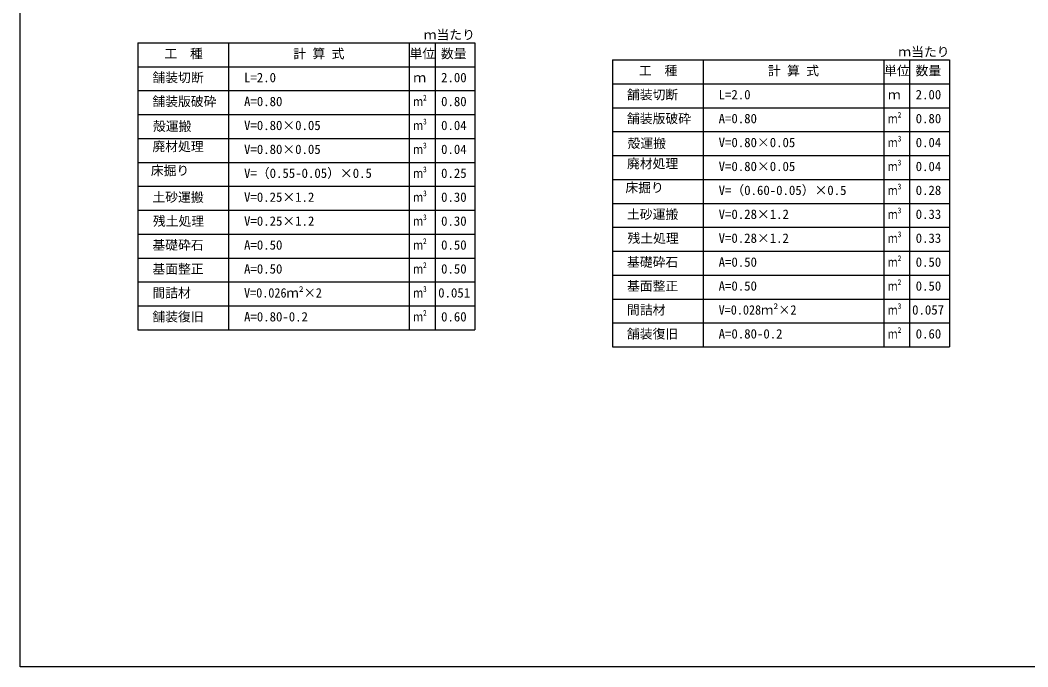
# Model space of a CAD drawing. Units: millimetres, scale not verified. Extents: x -9755 to 16726, y -7413 to 4835.
# Drawn here: x -2950 to 0, y -2028 to -135 of the extents above; entities that cross this region are included whole.
import ezdxf
from ezdxf.enums import TextEntityAlignment as Align

# ---------------------------------------------------------------- set-up
doc = ezdxf.new("R2010")
doc.units = ezdxf.units.MM
doc.header["$LTSCALE"] = 15
doc.layers.add('0-7', color=4, linetype='Continuous')
doc.layers.add('0-F', color=5, linetype='Continuous')
doc.styles.add('ＭＳ ゴシック', font='')
doc.styles.get('ＭＳ ゴシック').set_extended_font_data('MS Gothic')

msp = doc.modelspace()

# ---------------------------------------------------------------- linework, layer by layer
at = {"layer": '0-7', "color": 7}
for p, q in [((-2605.16, -201.22), (-2605.16, -1041.22)), ((-2339.93, -201.22), (-2339.93, -1041.22)), ((-1811.12, -201.22), (-1811.12, -1041.22)), ((-1735.34, -201.22), (-1735.34, -1041.22)), ((-1618.46, -201.22), (-1618.46, -1041.22)), ((-1215.82, -251.22), (-1215.82, -1091.22)), ((-950.6, -251.22), (-950.6, -1091.22)), ((-421.79, -251.22), (-421.79, -1091.22)), ((-346, -251.22), (-346, -1091.22)), ((-229.12, -251.22), (-229.12, -1091.22)), ((-2605.16, -271.22), (-1618.46, -271.22)), ((-1215.82, -321.22), (-229.12, -321.22)), ((-2605.16, -341.22), (-1618.46, -341.22)), ((-2605.16, -411.22), (-1618.46, -411.22)), ((-1215.82, -391.22), (-229.12, -391.22)), ((-1215.82, -461.22), (-229.12, -461.22)), ((-2605.16, -481.22), (-1618.46, -481.22)), ((-2605.16, -551.22), (-1618.46, -551.22)), ((-1215.82, -531.22), (-229.12, -531.22)), ((-1215.82, -601.22), (-229.12, -601.22)), ((-2605.16, -621.22), (-1618.46, -621.22)), ((-1215.82, -671.22), (-229.12, -671.22)), ((-2605.16, -691.22), (-1618.46, -691.22)), ((-2605.16, -761.22), (-1618.46, -761.22)), ((-1215.82, -741.22), (-229.12, -741.22)), ((-1215.82, -811.22), (-229.12, -811.22)), ((-2605.16, -831.22), (-1618.46, -831.22)), ((-1215.82, -881.22), (-229.12, -881.22)), ((-2605.16, -901.22), (-1618.46, -901.22)), ((-2605.16, -971.22), (-1618.46, -971.22)), ((-1215.82, -951.22), (-229.12, -951.22)), ((-1215.82, -1021.22), (-229.12, -1021.22)), ((-2605.16, -1041.22), (-1618.46, -1041.22)), ((-1215.82, -1091.22), (-229.12, -1091.22))]:
    msp.add_line(p, q, dxfattribs=at)
for points in [[(-2605.16, -201.22), (-2339.93, -201.22), (-1618.46, -201.22)], [(-1215.82, -251.22), (-950.6, -251.22), (-229.12, -251.22)]]:
    msp.add_lwpolyline(points, dxfattribs=at)
at = {"layer": '0-F'}
msp.add_lwpolyline([(-2950, 2027.5), (2950, 2027.5), (2950, -2027.5), (-2950, -2027.5)], close=True, dxfattribs=at)

# ---------------------------------------------------------------- texts
at = {"layer": '0-7', "style": 'ＭＳ ゴシック'}
for s, p in [('ｍ当たり', (-1768.59, -199.6)), ('工\u3000種', (-2527.93, -254.97)), ('計 算 式', (-2150.53, -254.97)), ('単位', (-1810.15, -254.88)), ('数量', (-1718.12, -255.05)), ('ｍ当たり', (-379.26, -249.6)), ('計 算 式', (-761.19, -304.97)), ('単位', (-420.81, -304.88)), ('数量', (-328.78, -305.05)), ('舗装切断', (-2562.87, -324.97)), ('L=2.0', (-2294.53, -324.97)), ('2.00', (-1717.7, -324.97)), ('工\u3000種', (-1138.59, -304.97)), ('ｍ', (-1799.05, -324.97)), ('舗装切断', (-1173.53, -374.97)), ('L=2.0', (-905.19, -374.97)), ('ｍ', (-409.72, -374.97)), ('2.00', (-328.36, -374.97)), ('舗装版破砕', (-2562.87, -394.97)), ('A=0.80', (-2294.53, -394.97)), ('0.80', (-1717.7, -394.97)), ('舗装版破砕', (-1173.53, -444.97)), ('A=0.80', (-905.19, -444.97)), ('0.80', (-328.36, -444.97)), ('殻運搬', (-2561.31, -467.46)), ('V=0.80×0.05', (-2294.53, -464.97)), ('0.04', (-1717.7, -464.97)), ('廃材処理', (-2562.87, -526.74)), ('V=0.80×0.05', (-2294.53, -534.97)), ('0.04', (-1717.7, -534.97)), ('殻運搬', (-1171.97, -517.46)), ('V=0.80×0.05', (-905.19, -514.97)), ('0.04', (-328.36, -514.97)), ('床掘り', (-2567.55, -596.95)), ('廃材処理', (-1173.53, -576.74)), ('V=0.80×0.05', (-905.19, -584.97)), ('0.04', (-328.36, -584.97)), ('V=（0.55-0.05）×0.5', (-2294.53, -604.97)), ('0.25', (-1717.7, -604.97)), ('床掘り', (-1178.21, -646.95)), ('V=（0.60-0.05）×0.5', (-905.19, -654.97)), ('土砂運搬', (-2562.87, -674.97)), ('V=0.25×1.2', (-2294.53, -674.97)), ('0.30', (-1717.7, -674.97)), ('0.28', (-328.36, -654.97)), ('残土処理', (-2561.31, -745.16)), ('土砂運搬', (-1173.53, -724.97)), ('V=0.28×1.2', (-905.19, -724.97)), ('0.33', (-328.36, -724.97)), ('V=0.25×1.2', (-2294.53, -744.97)), ('0.30', (-1717.7, -744.97)), ('残土処理', (-1171.97, -795.16)), ('V=0.28×1.2', (-905.19, -794.97)), ('0.33', (-328.36, -794.97)), ('基礎砕石', (-2562.87, -814.97)), ('A=0.50', (-2294.53, -814.97)), ('0.50', (-1717.7, -814.97)), ('基礎砕石', (-1173.53, -864.97)), ('基面整正', (-2562.87, -884.97)), ('A=0.50', (-2294.53, -884.97)), ('0.50', (-1717.7, -884.97)), ('A=0.50', (-905.19, -864.97)), ('0.50', (-328.36, -864.97)), ('基面整正', (-1173.53, -934.97)), ('A=0.50', (-905.19, -934.97)), ('0.50', (-328.36, -934.97)), ('間詰材', (-2562.87, -954.97)), ('0.051', (-1726.23, -954.97)), ('間詰材', (-1173.53, -1004.97)), ('0.057', (-338.75, -1004.97)), ('舗装復旧', (-2562.87, -1024.97)), ('A=0.80-0.2', (-2294.53, -1024.97)), ('0.60', (-1717.7, -1024.97)), ('舗装復旧', (-1173.53, -1074.97)), ('A=0.80-0.2', (-905.19, -1074.97)), ('0.60', (-328.36, -1074.97))]:
    msp.add_text(s, height=27.49, dxfattribs=at).set_placement(p, align=Align.BOTTOM_LEFT)
for s, width, p in [('ｍ²', 0.75, (-1799.05, -394.97)), ('ｍ²', 0.75, (-409.72, -444.97)), ('ｍ³', 0.75, (-1799.05, -464.97)), ('ｍ³', 0.75, (-1799.05, -534.97)), ('ｍ³', 0.75, (-409.72, -514.97)), ('ｍ³', 0.75, (-409.72, -584.97)), ('ｍ³', 0.75, (-1799.05, -604.97)), ('ｍ³', 0.75, (-409.72, -654.97)), ('ｍ³', 0.75, (-1799.05, -674.97)), ('ｍ³', 0.75, (-1799.05, -744.97)), ('ｍ³', 0.75, (-409.72, -724.97)), ('ｍ³', 0.75, (-409.72, -794.97)), ('ｍ²', 0.75, (-1799.05, -814.97)), ('ｍ²', 0.75, (-409.72, -864.97)), ('ｍ²', 0.75, (-1799.05, -884.97)), ('V=0.026ｍ²×2', 0.95, (-2294.53, -954.97)), ('ｍ³', 0.75, (-1799.05, -954.97)), ('ｍ²', 0.75, (-409.72, -934.97)), ('V=0.028ｍ²×2', 0.95, (-905.19, -1004.97)), ('ｍ³', 0.75, (-409.72, -1004.97)), ('ｍ²', 0.75, (-1799.05, -1024.97)), ('ｍ²', 0.75, (-409.72, -1074.97))]:
    msp.add_text(s, height=27.49, dxfattribs=dict(at, width=width)).set_placement(p, align=Align.BOTTOM_LEFT)

doc.saveas('drawing.dxf')
